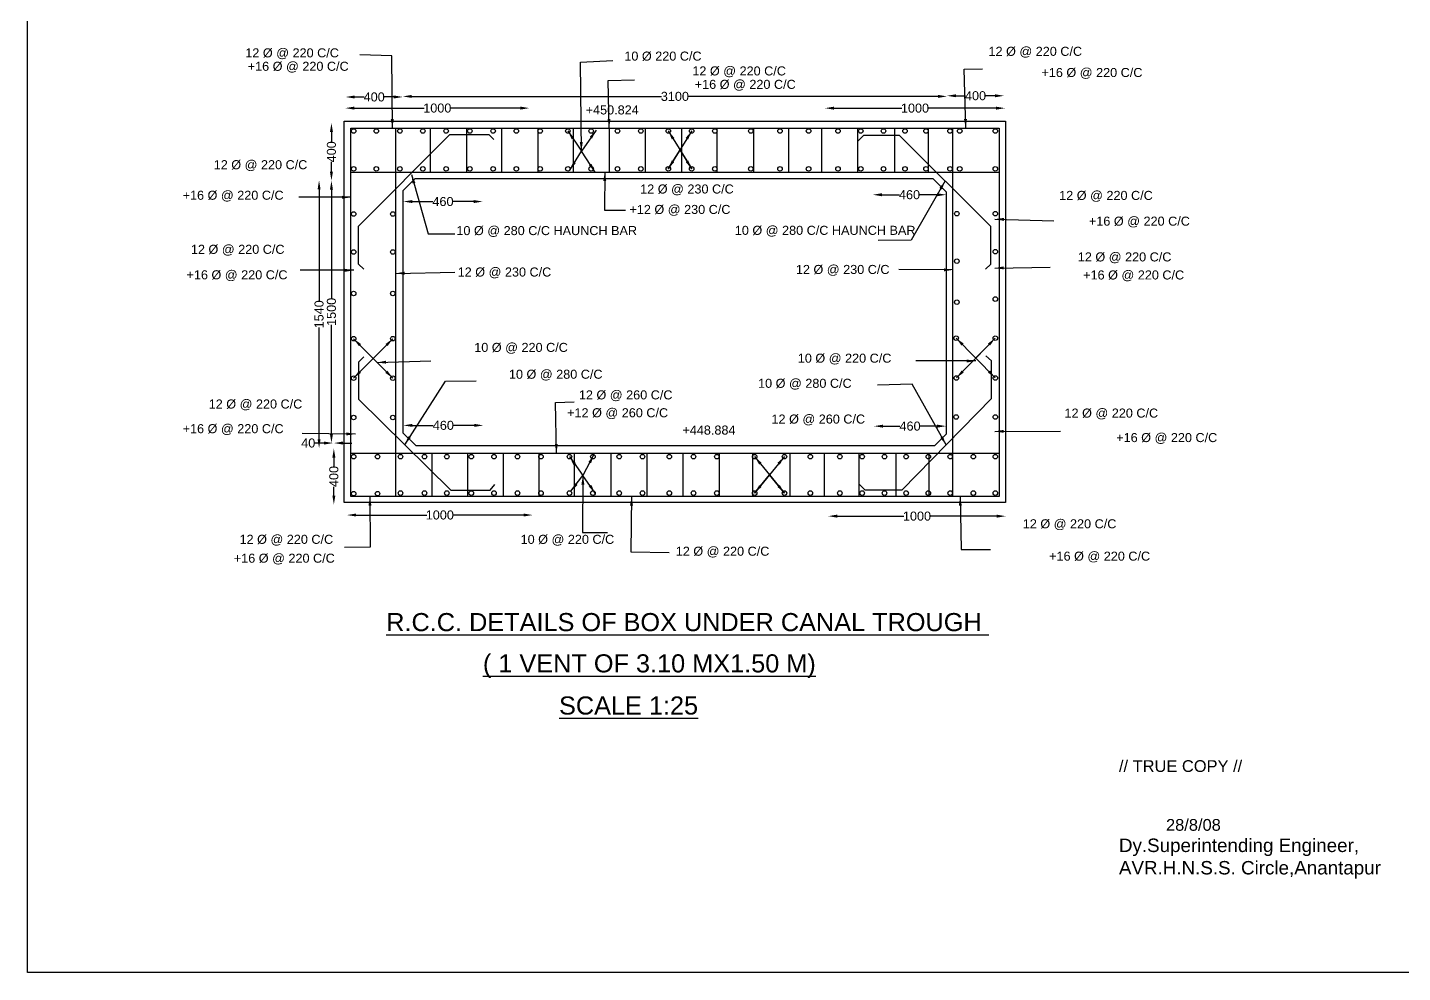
# Model space of a CAD drawing. Header units: millimetres. Extents: x -53262426 to -53247681, y 22133618 to 22144031.
# Drawn here: x -53262426 to -53254828, y 22133618 to 22138842 of the extents above; entities that cross this region are included whole.
import ezdxf

# ---------------------------------------------------------------- set-up
doc = ezdxf.new("R2010")
doc.units = ezdxf.units.MM
doc.header["$MEASUREMENT"] = 0
for name, color, linetype in [('DIMENSION', 7, 'Continuous'), ('DIMENSIONS', 7, 'Continuous'), ('DRAWING', 2, 'Continuous'), ('TEXT', 7, 'Continuous')]:
    doc.layers.add(name, color=color, linetype=linetype)
doc.styles.get("Standard").update_dxf_attribs({"font": 'arial.ttf', "height": 50})
doc.dimstyles.get("Standard").update_dxf_attribs({"dimtxt": 50, "dimasz": 50, "dimexe": 0.18, "dimexo": 0.0625, "dimgap": 0.09, "dimtad": 0, "dimdec": 0, "dimzin": 0, "dimdsep": 46, "dimtxsty": 'Standard', "dimcen": 0.09, "dimse1": 1, "dimse2": 1, "dimadec": 0, "dimazin": 0, "dimtfac": 1, "dimtdec": 0, "dimtofl": 0, "dimtmove": 0, "dimatfit": 3, "dimfxl": 1, "dimtolj": 1, "dimtzin": 0, "dimarcsym": 0})

# ---------------------------------------------------------------- blocks, each defined once
blk = doc.blocks.new('*D70')
at = {"layer": 'Defpoints', "color": 0}
for p in [(-53260668.2, 22138457.4), (-53260668.2, 22138457.4), (-53260352.6, 22138456.3)]:
    blk.add_point(p, dxfattribs=at)
at = {"layer": 'DIMENSION', "color": 0, "lineweight": -2}
for p, q in [((-53260618.2, 22138457.4), (-53260566.6, 22138457.4)), ((-53260402.6, 22138457.4), (-53260454.1, 22138457.4))]:
    blk.add_line(p, q, dxfattribs=at)
at = {"layer": 'DIMENSION', "color": 0}
for points in [[(-53260618.2, 22138465.8), (-53260618.2, 22138449.1), (-53260668.2, 22138457.4)], [(-53260402.6, 22138465.8), (-53260402.6, 22138449.1), (-53260352.6, 22138457.4)]]:
    blk.add_solid(points, dxfattribs=at)
at = {"layer": 'DIMENSION', "color": 0, "insert": (-53260510.4, 22138457.4), "char_height": 50, "attachment_point": 5}
blk.add_mtext('\\A1;400', dxfattribs=at)
blk = doc.blocks.new('*D71')
at = {"layer": 'Defpoints', "color": 0}
for p in [(-53260746.8, 22138313.9), (-53260744.6, 22138313.9), (-53260741.2, 22137994.8)]:
    blk.add_point(p, dxfattribs=at)
at = {"layer": 'DIMENSION', "color": 0, "lineweight": -2}
for p, q in [((-53260746.8, 22138263.9), (-53260746.8, 22138210.6)), ((-53260746.8, 22138044.8), (-53260746.8, 22138098.1))]:
    blk.add_line(p, q, dxfattribs=at)
at = {"layer": 'DIMENSION', "color": 0}
for points in [[(-53260755.1, 22138263.9), (-53260738.5, 22138263.9), (-53260746.8, 22138313.9)], [(-53260755.1, 22138044.8), (-53260738.5, 22138044.8), (-53260746.8, 22137994.8)]]:
    blk.add_solid(points, dxfattribs=at)
at = {"layer": 'DIMENSION', "color": 0, "insert": (-53260746.8, 22138154.4), "char_height": 50, "attachment_point": 5, "rotation": 90}
blk.add_mtext('\\A1;400', dxfattribs=at)
blk = doc.blocks.new('*D72')
at = {"layer": 'Defpoints', "color": 0}
for p in [(-53260670, 22138385.2), (-53259653.6, 22138396), (-53259653.6, 22138390.6)]:
    blk.add_point(p, dxfattribs=at)
at = {"layer": 'DIMENSION', "color": 0, "lineweight": -2}
for p, q in [((-53260620, 22138396), (-53260234.1, 22138396)), ((-53259703.6, 22138396), (-53260089.5, 22138396))]:
    blk.add_line(p, q, dxfattribs=at)
at = {"layer": 'DIMENSION', "color": 0}
for points in [[(-53260620, 22138404.3), (-53260620, 22138387.6), (-53260670, 22138396)], [(-53259703.6, 22138404.3), (-53259703.6, 22138387.6), (-53259653.6, 22138396)]]:
    blk.add_solid(points, dxfattribs=at)
at = {"layer": 'DIMENSION', "color": 0, "insert": (-53260161.8, 22138396), "char_height": 50, "attachment_point": 5}
blk.add_mtext('\\A1;1000', dxfattribs=at)
blk = doc.blocks.new('*D73')
at = {"layer": 'Defpoints', "color": 0}
for p in [(-53260352.6, 22138457.4), (-53257344.8, 22138466), (-53257344.8, 22138460.6)]:
    blk.add_point(p, dxfattribs=at)
at = {"layer": 'DIMENSION', "color": 0, "lineweight": -2}
for p, q in [((-53260302.6, 22138460.6), (-53258923.3, 22138460.6)), ((-53257394.8, 22138460.6), (-53258774.1, 22138460.6))]:
    blk.add_line(p, q, dxfattribs=at)
at = {"layer": 'DIMENSION', "color": 0}
for points in [[(-53260302.6, 22138468.9), (-53260302.6, 22138452.3), (-53260352.6, 22138460.6)], [(-53257394.8, 22138468.9), (-53257394.8, 22138452.3), (-53257344.8, 22138460.6)]]:
    blk.add_solid(points, dxfattribs=at)
at = {"layer": 'DIMENSION', "color": 0, "insert": (-53258848.7, 22138460.6), "char_height": 50, "attachment_point": 5}
blk.add_mtext('\\A1;3100', dxfattribs=at)
blk = doc.blocks.new('*D74')
at = {"layer": 'Defpoints', "color": 0}
for p in [(-53257344.8, 22138460.6), (-53257029.8, 22138464.2), (-53257029.8, 22138460.6)]:
    blk.add_point(p, dxfattribs=at)
at = {"layer": 'DIMENSION', "color": 0, "lineweight": -2}
for p, q in [((-53257294.8, 22138464.2), (-53257243.5, 22138464.2)), ((-53257079.8, 22138464.2), (-53257131, 22138464.2))]:
    blk.add_line(p, q, dxfattribs=at)
at = {"layer": 'DIMENSION', "color": 0}
for points in [[(-53257294.8, 22138472.5), (-53257294.8, 22138455.9), (-53257344.8, 22138464.2)], [(-53257079.8, 22138472.5), (-53257079.8, 22138455.9), (-53257029.8, 22138464.2)]]:
    blk.add_solid(points, dxfattribs=at)
at = {"layer": 'DIMENSION', "color": 0, "insert": (-53257187.3, 22138464.2), "char_height": 50, "attachment_point": 5}
blk.add_mtext('\\A1;400', dxfattribs=at)
blk = doc.blocks.new('*D75')
at = {"layer": 'Defpoints', "color": 0}
for p in [(-53258019.2, 22138395.6), (-53258019.2, 22138394.3), (-53257024.4, 22138399.6)]:
    blk.add_point(p, dxfattribs=at)
at = {"layer": 'DIMENSION', "color": 0, "lineweight": -2}
for p, q in [((-53257969.2, 22138395.6), (-53257594.1, 22138395.6)), ((-53257074.4, 22138395.6), (-53257449.5, 22138395.6))]:
    blk.add_line(p, q, dxfattribs=at)
at = {"layer": 'DIMENSION', "color": 0}
for points in [[(-53257969.2, 22138404), (-53257969.2, 22138387.3), (-53258019.2, 22138395.6)], [(-53257074.4, 22138404), (-53257074.4, 22138387.3), (-53257024.4, 22138395.6)]]:
    blk.add_solid(points, dxfattribs=at)
at = {"layer": 'DIMENSION', "color": 0, "insert": (-53257521.8, 22138395.6), "char_height": 50, "attachment_point": 5}
blk.add_mtext('\\A1;1000', dxfattribs=at)
blk = doc.blocks.new('*D76')
at = {"layer": 'Defpoints', "color": 0}
for p in [(-53257349.8, 22137917), (-53257754.2, 22137888.6), (-53257349.8, 22137888.6)]:
    blk.add_point(p, dxfattribs=at)
at = {"layer": 'DIMENSION', "color": 0, "lineweight": -2}
for p, q in [((-53257704.2, 22137917), (-53257608.3, 22137917)), ((-53257399.8, 22137917), (-53257495.8, 22137917))]:
    blk.add_line(p, q, dxfattribs=at)
at = {"layer": 'DIMENSION', "color": 0}
for points in [[(-53257704.2, 22137925.4), (-53257704.2, 22137908.7), (-53257754.2, 22137917)], [(-53257399.8, 22137925.4), (-53257399.8, 22137908.7), (-53257349.8, 22137917)]]:
    blk.add_solid(points, dxfattribs=at)
at = {"layer": 'DIMENSION', "color": 0, "insert": (-53257552, 22137917), "char_height": 50, "attachment_point": 5}
blk.add_mtext('\\A1;460', dxfattribs=at)
blk = doc.blocks.new('*D77')
at = {"layer": 'Defpoints', "color": 0}
for p in [(-53257748.3, 22136637.4), (-53257349.8, 22136637.9), (-53257349.8, 22136637.4)]:
    blk.add_point(p, dxfattribs=at)
at = {"layer": 'DIMENSION', "color": 0, "lineweight": -2}
for p, q in [((-53257698.3, 22136637.9), (-53257605.3, 22136637.9)), ((-53257399.8, 22136637.9), (-53257492.8, 22136637.9))]:
    blk.add_line(p, q, dxfattribs=at)
at = {"layer": 'DIMENSION', "color": 0}
for points in [[(-53257698.3, 22136646.2), (-53257698.3, 22136629.5), (-53257748.3, 22136637.9)], [(-53257399.8, 22136646.2), (-53257399.8, 22136629.5), (-53257349.8, 22136637.9)]]:
    blk.add_solid(points, dxfattribs=at)
at = {"layer": 'DIMENSION', "color": 0, "insert": (-53257549.1, 22136637.9), "char_height": 50, "attachment_point": 5}
blk.add_mtext('\\A1;460', dxfattribs=at)
blk = doc.blocks.new('*D78')
at = {"layer": 'Defpoints', "color": 0}
for p in [(-53258001.3, 22136140.3), (-53257020.4, 22136140.3), (-53257020.4, 22136140.3)]:
    blk.add_point(p, dxfattribs=at)
at = {"layer": 'DIMENSION', "color": 0, "lineweight": -2}
for p, q in [((-53257951.3, 22136140.3), (-53257583.1, 22136140.3)), ((-53257070.4, 22136140.3), (-53257438.5, 22136140.3))]:
    blk.add_line(p, q, dxfattribs=at)
at = {"layer": 'DIMENSION', "color": 0}
for points in [[(-53257951.3, 22136148.7), (-53257951.3, 22136132), (-53258001.3, 22136140.3)], [(-53257070.4, 22136148.7), (-53257070.4, 22136132), (-53257020.4, 22136140.3)]]:
    blk.add_solid(points, dxfattribs=at)
at = {"layer": 'DIMENSION', "color": 0, "insert": (-53257510.8, 22136140.3), "char_height": 50, "attachment_point": 5}
blk.add_mtext('\\A1;1000', dxfattribs=at)
blk = doc.blocks.new('*D79')
at = {"layer": 'Defpoints', "color": 0}
for p in [(-53260349.7, 22136636.7), (-53259907, 22136642.1), (-53259907, 22136638.5)]:
    blk.add_point(p, dxfattribs=at)
at = {"layer": 'DIMENSION', "color": 0, "lineweight": -2}
for p, q in [((-53260299.7, 22136642.1), (-53260184.6, 22136642.1)), ((-53259957, 22136642.1), (-53260072.1, 22136642.1))]:
    blk.add_line(p, q, dxfattribs=at)
at = {"layer": 'DIMENSION', "color": 0}
for points in [[(-53260299.7, 22136650.5), (-53260299.7, 22136633.8), (-53260349.7, 22136642.1)], [(-53259957, 22136650.5), (-53259957, 22136633.8), (-53259907, 22136642.1)]]:
    blk.add_solid(points, dxfattribs=at)
at = {"layer": 'DIMENSION', "color": 0, "insert": (-53260128.3, 22136642.1), "char_height": 50, "attachment_point": 5}
blk.add_mtext('\\A1;460', dxfattribs=at)
blk = doc.blocks.new('*D80')
at = {"layer": 'Defpoints', "color": 0}
for p in [(-53260733.3, 22136514.5), (-53260733.3, 22136204.4), (-53260733.3, 22136204.4)]:
    blk.add_point(p, dxfattribs=at)
at = {"layer": 'DIMENSION', "color": 0, "lineweight": -2}
for p, q in [((-53260733.3, 22136464.5), (-53260733.3, 22136415.7)), ((-53260733.3, 22136254.4), (-53260733.3, 22136303.2))]:
    blk.add_line(p, q, dxfattribs=at)
at = {"layer": 'DIMENSION', "color": 0}
for points in [[(-53260741.7, 22136464.5), (-53260725, 22136464.5), (-53260733.3, 22136514.5)], [(-53260741.7, 22136254.4), (-53260725, 22136254.4), (-53260733.3, 22136204.4)]]:
    blk.add_solid(points, dxfattribs=at)
at = {"layer": 'DIMENSION', "color": 0, "insert": (-53260733.3, 22136359.5), "char_height": 50, "attachment_point": 5, "rotation": 90}
blk.add_mtext('\\A1;400', dxfattribs=at)
blk = doc.blocks.new('*D81')
at = {"layer": 'Defpoints', "color": 0}
for p in [(-53260738.3, 22136544.4), (-53260738.3, 22136544.1), (-53260733.3, 22136514.5)]:
    blk.add_point(p, dxfattribs=at)
at = {"layer": 'DIMENSION', "color": 0, "lineweight": -2}
for p, q in [((-53260788.3, 22136544.4), (-53260838.3, 22136544.4)), ((-53260683.3, 22136544.4), (-53260633.3, 22136544.4))]:
    blk.add_line(p, q, dxfattribs=at)
at = {"layer": 'DIMENSION', "color": 0}
for points in [[(-53260788.3, 22136552.8), (-53260788.3, 22136536.1), (-53260738.3, 22136544.4)], [(-53260683.3, 22136552.8), (-53260683.3, 22136536.1), (-53260733.3, 22136544.4)]]:
    blk.add_solid(points, dxfattribs=at)
at = {"layer": 'DIMENSION', "color": 0, "insert": (-53260875.1, 22136544.4), "char_height": 50, "attachment_point": 5}
blk.add_mtext('\\A1;40', dxfattribs=at)
blk = doc.blocks.new('*D82')
at = {"layer": 'Defpoints', "color": 0}
for p in [(-53260746.8, 22137994.8), (-53260746.8, 22137994.8), (-53260733.3, 22136544.4)]:
    blk.add_point(p, dxfattribs=at)
at = {"layer": 'DIMENSION', "color": 0, "lineweight": -2}
for p, q in [((-53260746.8, 22137944.8), (-53260746.8, 22137342)), ((-53260746.8, 22136594.4), (-53260746.8, 22137197.3))]:
    blk.add_line(p, q, dxfattribs=at)
at = {"layer": 'DIMENSION', "color": 0}
for points in [[(-53260755.1, 22137944.8), (-53260738.5, 22137944.8), (-53260746.8, 22137994.8)], [(-53260755.1, 22136594.4), (-53260738.5, 22136594.4), (-53260746.8, 22136544.4)]]:
    blk.add_solid(points, dxfattribs=at)
at = {"layer": 'DIMENSION', "color": 0, "insert": (-53260746.8, 22137269.6), "char_height": 50, "attachment_point": 5, "rotation": 90}
blk.add_mtext('\\A1;1500', dxfattribs=at)
blk = doc.blocks.new('*D83')
at = {"layer": 'Defpoints', "color": 0}
for p in [(-53260834.6, 22137996.5), (-53260823.1, 22136515.7), (-53260815.1, 22136515.7)]:
    blk.add_point(p, dxfattribs=at)
at = {"layer": 'DIMENSION', "color": 0, "lineweight": -2}
for p, q in [((-53260815.1, 22137946.5), (-53260815.1, 22137328.5)), ((-53260815.1, 22136565.7), (-53260815.1, 22137183.8))]:
    blk.add_line(p, q, dxfattribs=at)
at = {"layer": 'DIMENSION', "color": 0}
for points in [[(-53260823.4, 22137946.5), (-53260806.8, 22137946.5), (-53260815.1, 22137996.5)], [(-53260823.4, 22136565.7), (-53260806.8, 22136565.7), (-53260815.1, 22136515.7)]]:
    blk.add_solid(points, dxfattribs=at)
at = {"layer": 'DIMENSION', "color": 0, "insert": (-53260815.1, 22137256.1), "char_height": 50, "attachment_point": 5, "rotation": 90}
blk.add_mtext('\\A1;1540', dxfattribs=at)
blk = doc.blocks.new('*D84')
at = {"layer": 'Defpoints', "color": 0}
for p in [(-53260349.7, 22137871.1), (-53259910.9, 22137879.3), (-53259910.9, 22137869.5)]:
    blk.add_point(p, dxfattribs=at)
at = {"layer": 'DIMENSION', "color": 0, "lineweight": -2}
for p, q in [((-53260299.7, 22137879.3), (-53260186.6, 22137879.3)), ((-53259960.9, 22137879.3), (-53260074.1, 22137879.3))]:
    blk.add_line(p, q, dxfattribs=at)
at = {"layer": 'DIMENSION', "color": 0}
for points in [[(-53260299.7, 22137887.6), (-53260299.7, 22137871), (-53260349.7, 22137879.3)], [(-53259960.9, 22137887.6), (-53259960.9, 22137871), (-53259910.9, 22137879.3)]]:
    blk.add_solid(points, dxfattribs=at)
at = {"layer": 'DIMENSION', "color": 0, "insert": (-53260130.3, 22137879.3), "char_height": 50, "attachment_point": 5}
blk.add_mtext('\\A1;460', dxfattribs=at)
blk = doc.blocks.new('*D85')
at = {"layer": 'Defpoints', "color": 0}
for p in [(-53260660.5, 22136134.8), (-53259635, 22136146.5), (-53259635, 22136146.5)]:
    blk.add_point(p, dxfattribs=at)
at = {"layer": 'DIMENSION', "color": 0, "lineweight": -2}
for p, q in [((-53260610.5, 22136146.5), (-53260220.1, 22136146.5)), ((-53259685, 22136146.5), (-53260075.4, 22136146.5))]:
    blk.add_line(p, q, dxfattribs=at)
at = {"layer": 'DIMENSION', "color": 0}
for points in [[(-53260610.5, 22136154.8), (-53260610.5, 22136138.2), (-53260660.5, 22136146.5)], [(-53259685, 22136154.8), (-53259685, 22136138.2), (-53259635, 22136146.5)]]:
    blk.add_solid(points, dxfattribs=at)
at = {"layer": 'DIMENSION', "color": 0, "insert": (-53260147.8, 22136146.5), "char_height": 50, "attachment_point": 5}
blk.add_mtext('\\A1;1000', dxfattribs=at)

msp = doc.modelspace()

# ---------------------------------------------------------------- linework, layer by layer
at = {"layer": 'DIMENSION', "color": 0}
msp.add_lwpolyline([(-53247728.9, 22133617.7), (-53262426.5, 22133617.7), (-53262426.5, 22144030.7), (-53247728.9, 22144030.7)], close=True, dxfattribs=at)
at = {"layer": 'DRAWING', "color": 0}
for points in [[(-53260675.8, 22138324.5), (-53257021.1, 22138324.5), (-53257021.1, 22136215.1), (-53260675.8, 22136215.1)], [(-53260639, 22138285.8), (-53257056, 22138285.8), (-53257056, 22136248.1), (-53260639, 22136248.1)]]:
    msp.add_lwpolyline(points, close=True, dxfattribs=at)
for points in [[(-53260391.5, 22136248.1), (-53260391.5, 22138285.8)], [(-53260201.1, 22138285.8), (-53260201.1, 22138042.2)], [(-53259999.9, 22138285.8), (-53259999.9, 22138042.2)], [(-53259806.7, 22138285.8), (-53259806.7, 22138042.2)], [(-53259605.5, 22138285.8), (-53259605.5, 22138042.2)], [(-53259410.7, 22138285.8), (-53259410.7, 22138042.2)], [(-53259211.8, 22138285.8), (-53259211.8, 22138042.2)], [(-53259012.9, 22138285.8), (-53259012.9, 22138042.2)], [(-53258812.9, 22138285.8), (-53258812.9, 22138042.2)], [(-53258617, 22138285.8), (-53258617, 22138042.2)], [(-53258414.6, 22138285.8), (-53258414.6, 22138042.2)], [(-53258221.5, 22138285.8), (-53258221.5, 22138042.2)], [(-53258038.7, 22138285.8), (-53258038.7, 22138042.2)], [(-53257840.4, 22138285.8), (-53257840.4, 22138042.2)], [(-53257634.6, 22138285.8), (-53257634.6, 22138042.2)], [(-53257448.3, 22138285.8), (-53257448.3, 22138042.2)], [(-53257312.2, 22136248.1), (-53257312.2, 22138285.8)], [(-53260566.9, 22137504.9), (-53260596.4, 22137533.1), (-53260596.4, 22137743.4), (-53260092.9, 22138250.5), (-53259877.3, 22138250.5), (-53259850.1, 22138223.3)], [(-53257131.7, 22137505.6), (-53257103, 22137534), (-53257103, 22137742), (-53257607.3, 22138244.9), (-53257806.9, 22138244.9), (-53257840.2, 22138210.8)], [(-53260639, 22138042.2), (-53257056, 22138042.2)], [(-53260284.2, 22138006.4), (-53257422.3, 22138006.4), (-53257349.8, 22137934), (-53257349.8, 22136594.3), (-53257414, 22136529.4), (-53260278.3, 22136529.4), (-53260349.7, 22136598.7), (-53260349.7, 22137940.8), (-53260284.2, 22138006.4)], [(-53260567.8, 22137021.8), (-53260596.7, 22136992.3), (-53260596.7, 22136786.2), (-53260087.3, 22136284.4), (-53259869.6, 22136284.4), (-53259843.1, 22136315.7)], [(-53257831.5, 22136318.7), (-53257798.8, 22136285.2), (-53257592.5, 22136285.2), (-53257099.4, 22136791), (-53257099.4, 22136999.7), (-53257130.2, 22137025.7)], [(-53260639, 22136488.4), (-53257056, 22136488.4)], [(-53260191.6, 22136488.4), (-53260191.6, 22136248.1)], [(-53259995.5, 22136488.4), (-53259995.5, 22136248.1)], [(-53259797.1, 22136488.4), (-53259797.1, 22136248.1)], [(-53259601, 22136488.4), (-53259601, 22136248.1)], [(-53259404.9, 22136488.4), (-53259404.9, 22136248.1)], [(-53259202.7, 22136488.4), (-53259202.7, 22136248.1)], [(-53259004.3, 22136488.4), (-53259004.3, 22136248.1)], [(-53258804.7, 22136488.4), (-53258804.7, 22136248.1)], [(-53258604, 22136488.4), (-53258604, 22136248.1)], [(-53258420.2, 22136488.4), (-53258420.2, 22136248.1)], [(-53258213.8, 22136488.4), (-53258213.8, 22136248.1)], [(-53258022.9, 22136488.4), (-53258022.9, 22136248.1)], [(-53257832.6, 22136488.4), (-53257832.6, 22136248.1)], [(-53257627.3, 22136488.4), (-53257627.3, 22136248.1)], [(-53257445.7, 22136488.4), (-53257445.7, 22136248.1)]]:
    msp.add_lwpolyline(points, dxfattribs=at)
for centre in [(-53260624.1, 22138269.7), (-53260499, 22138269.7), (-53260368.4, 22138269.7), (-53260241.7, 22138269.7), (-53260113, 22138269.7), (-53259982.1, 22138269.7), (-53259853.4, 22138269.7), (-53259724.8, 22138269.7), (-53259593.3, 22138269.7), (-53259439.9, 22138269.7), (-53259311.3, 22138269.7), (-53259165.7, 22138269.7), (-53259036.8, 22138269.7), (-53258885, 22138269.7), (-53258755.9, 22138269.7), (-53258627.7, 22138269.7), (-53258429, 22138269.7), (-53258267.8, 22138269.7), (-53258109.8, 22138269.7), (-53257947.6, 22138269.7), (-53257821.4, 22138269.7), (-53257695.6, 22138269.7), (-53257577.1, 22138269.7), (-53257460.6, 22138269.7), (-53257328.6, 22138269.7), (-53257274.5, 22138269.7), (-53257078, 22138269.7), (-53260624.2, 22138059.9), (-53260499, 22138059.9), (-53260368.4, 22138059.9), (-53260241.7, 22138059.9), (-53260113, 22138059.9), (-53259982.1, 22138059.9), (-53259853.4, 22138059.9), (-53259724.8, 22138059.9), (-53259593.3, 22138059.9), (-53259439.9, 22138059.9), (-53259311.3, 22138059.9), (-53259165.7, 22138059.9), (-53259036.8, 22138059.9), (-53258885, 22138059.9), (-53258755.9, 22138059.9), (-53258627.7, 22138059.9), (-53258429, 22138059.9), (-53258267.8, 22138059.9), (-53258109.8, 22138059.9), (-53257947.6, 22138059.9), (-53257821.4, 22138059.9), (-53257695.6, 22138059.9), (-53257577.1, 22138059.9), (-53257460.6, 22138059.9), (-53257328.6, 22138059.9), (-53257274.5, 22138059.9), (-53257078, 22138059.9), (-53260624.2, 22137810.3), (-53260407.4, 22137810.3), (-53257290.5, 22137812.5), (-53257078, 22137812.5), (-53260624.2, 22137600.8), (-53260407.4, 22137600.8), (-53257078, 22137602.2), (-53257290.5, 22137549.7), (-53260624.2, 22137371.4), (-53260407.4, 22137371.4), (-53257290.5, 22137323.1), (-53257078, 22137340.3), (-53260624.2, 22137121.3), (-53260407.4, 22137121.3), (-53257294, 22137124.5), (-53257078, 22137124.5), (-53260624.2, 22136903), (-53260407.4, 22136903), (-53257293.2, 22136904.2), (-53257078, 22136904.2), (-53260624.2, 22136685.4), (-53260407.4, 22136685.4), (-53257294.2, 22136688.5), (-53257078, 22136688.5), (-53260624.2, 22136469.1), (-53260491.9, 22136469.1), (-53260365, 22136469.3), (-53260232.7, 22136469.3), (-53260109.1, 22136469.3), (-53259974.1, 22136469.3), (-53259848.3, 22136469.3), (-53259718.5, 22136469.3), (-53259588.4, 22136469.3), (-53259431.4, 22136469.3), (-53259301.7, 22136469.3), (-53259156.3, 22136469.3), (-53259027.6, 22136469.3), (-53258879.7, 22136469.3), (-53258746, 22136469.3), (-53258617.1, 22136469.3), (-53258408.1, 22136469.3), (-53258243.3, 22136469.3), (-53258100.4, 22136469.3), (-53257936.9, 22136469.3), (-53257813.6, 22136469.3), (-53257690.3, 22136469.3), (-53257570.9, 22136469.3), (-53257447.7, 22136469.3), (-53257327, 22136469.3), (-53257199.7, 22136469.3), (-53257078, 22136469.3), (-53260624.2, 22136264.5), (-53260491.9, 22136264.5), (-53260365, 22136267.9), (-53260232.7, 22136267.9), (-53260109.1, 22136267.9), (-53259974.1, 22136267.9), (-53259848.3, 22136267.9), (-53259718.5, 22136267.9), (-53259588.4, 22136267.9), (-53259431.4, 22136267.9), (-53259301.7, 22136267.9), (-53259156.3, 22136267.9), (-53259027.6, 22136267.9), (-53258879.7, 22136267.9), (-53258746, 22136267.9), (-53258617.1, 22136267.9), (-53258408.1, 22136267.9), (-53258243.3, 22136267.9), (-53258100.4, 22136267.9), (-53257936.9, 22136267.9), (-53257813.6, 22136267.9), (-53257690.3, 22136267.9), (-53257570.9, 22136267.9), (-53257447.7, 22136267.9), (-53257327, 22136267.9), (-53257199.7, 22136267.9), (-53257078, 22136267.9)]:
    msp.add_circle(centre, 12.5, dxfattribs=at)

# ---------------------------------------------------------------- texts
at = {"layer": 'DIMENSIONS', "color": 0, "insert": (-53256394.6, 22134791.3), "char_height": 65, "width": 1467.044, "attachment_point": 1}
msp.add_mtext('// TRUE COPY //\\P\\P^I^I^I^I^I^I^I^I^I28/8/08\\P{\\H1.1429x;Dy.Superintending Engineer,\\PAVR.H.N.S.S. Circle,Anantapur }', dxfattribs=at)
at = {"layer": 'TEXT', "color": 0}
for s, height, p in [('12 Ø @ 220 C/C', 50, (-53257115.6, 22138684.8)), ('12 Ø @ 220 C/C', 50, (-53261222.8, 22138676.3)), ('10 Ø 220 C/C', 50, (-53259128.1, 22138658.4)), ('+16 Ø @ 220 C/C', 50, (-53261209.4, 22138602.1)), ('12 Ø @ 220 C/C', 50, (-53258752.3, 22138576.5)), ('+16 Ø @ 220 C/C', 50, (-53256822.9, 22138567.7)), ('+16 Ø @ 220 C/C', 50, (-53258739, 22138502.2)), ('+450.824', 50, (-53259341.7, 22138360.9)), ('12 Ø @ 220 C/C', 50, (-53261397.3, 22138058.1)), ('12 Ø @ 230 C/C', 50, (-53259040.6, 22137923.8)), ('+16 Ø @ 220 C/C', 50, (-53261569.2, 22137889.3)), ('12 Ø @ 220 C/C', 50, (-53256724.9, 22137888.3)), ('+12 Ø @ 230 C/C', 50, (-53259099.7, 22137810.8)), ('10 Ø @ 280 C/C HAUNCH BAR', 50, (-53260056.2, 22137693.9)), ('10 Ø @ 280 C/C HAUNCH BAR', 50, (-53258517.5, 22137695.3)), ('+16 Ø @ 220 C/C', 50, (-53256560.6, 22137746.1)), ('12 Ø @ 220 C/C', 50, (-53261523.3, 22137590.3)), ('12 Ø @ 220 C/C', 50, (-53256621.9, 22137548.3)), ('12 Ø @ 230 C/C', 50, (-53258179.9, 22137479)), ('+16 Ø @ 220 C/C', 50, (-53261547.6, 22137449.5)), ('12 Ø @ 230 C/C', 50, (-53260049.1, 22137464.9)), ('+16 Ø @ 220 C/C', 50, (-53256592.4, 22137448.6)), ('10 Ø @ 220 C/C', 50, (-53259957.5, 22137048.1)), ('10 Ø @ 220 C/C', 50, (-53258169.4, 22136988.6)), ('10 Ø @ 280 C/C', 50, (-53259765.8, 22136899.9)), ('12 Ø @ 260 C/C', 50, (-53259379.2, 22136785.7)), ('10 Ø @ 280 C/C', 50, (-53258389, 22136849.7)), ('12 Ø @ 220 C/C', 50, (-53261425, 22136735.3)), ('+12 Ø @ 260 C/C', 50, (-53259444.2, 22136686.9)), ('12 Ø @ 260 C/C', 50, (-53258314.8, 22136652.1)), ('12 Ø @ 220 C/C', 50, (-53256695.4, 22136685.1)), ('+16 Ø @ 220 C/C', 50, (-53261569.1, 22136598.9)), ('+448.884', 50, (-53258807.1, 22136591.2)), ('+16 Ø @ 220 C/C', 50, (-53256409.5, 22136549.7)), ('12 Ø @ 220 C/C', 50, (-53256926.1, 22136073.1)), ('12 Ø @ 220 C/C', 50, (-53261254.6, 22135987.3)), ('10 Ø @ 220 C/C', 50, (-53259701.3, 22135987.1)), ('+16 Ø @ 220 C/C', 50, (-53261286.3, 22135882.9)), ('12 Ø @ 220 C/C', 50, (-53258843.9, 22135921.5)), ('+16 Ø @ 220 C/C', 50, (-53256780.4, 22135894.3)), ('%%UR.C.C. DETAILS OF BOX UNDER CANAL TROUGH ', 100, (-53260444, 22135504.7)), ('%%U( 1 VENT OF 3.10 MX1.50 M)', 100, (-53259909.7, 22135276.6)), ('%%USCALE 1:25', 100, (-53259489.1, 22135043.7))]:
    msp.add_text(s, height=height, dxfattribs=at).set_placement(p)

# ---------------------------------------------------------------- dimensions: what is measured, and where the dimension line sits
at = {"layer": 'DIMENSION', "color": 0}
for base, p1, p2, text, picture, middle in [((-53260668.2, 22138457.4), (-53260352.6, 22138456.3), (-53260668.2, 22138457.4), '400', '*D70', (-53260510.4, 22138457.4)), ((-53257344.8, 22138460.6), (-53260352.6, 22138457.4), (-53257344.8, 22138466), '3100', '*D73', (-53258848.7, 22138460.6)), ((-53257029.8, 22138464.2), (-53257344.8, 22138460.6), (-53257029.8, 22138460.6), '400', '*D74', (-53257187.3, 22138464.2)), ((-53259653.6, 22138396), (-53260670, 22138385.2), (-53259653.6, 22138390.6), '1000', '*D72', (-53260161.8, 22138396)), ((-53258019.2, 22138395.6), (-53257024.4, 22138399.6), (-53258019.2, 22138394.3), '1000', '*D75', (-53257521.8, 22138395.6)), ((-53259910.9, 22137879.3), (-53260349.7, 22137871.1), (-53259910.9, 22137869.5), '460', '*D84', (-53260130.3, 22137879.3)), ((-53257349.8, 22137917), (-53257754.2, 22137888.6), (-53257349.8, 22137888.6), '460', '*D76', (-53257552, 22137917)), ((-53259907, 22136642.1), (-53260349.7, 22136636.7), (-53259907, 22136638.5), '460', '*D79', (-53260128.3, 22136642.1)), ((-53257349.8, 22136637.9), (-53257748.3, 22136637.4), (-53257349.8, 22136637.4), '460', '*D77', (-53257549.1, 22136637.9)), ((-53260738.3, 22136544.4), (-53260733.3, 22136514.5), (-53260738.3, 22136544.1), '40', '*D81', (-53260875.1, 22136544.4)), ((-53259635, 22136146.5), (-53260660.5, 22136134.8), (-53259635, 22136146.5), '1000', '*D85', (-53260147.8, 22136146.5)), ((-53257020.4, 22136140.3), (-53258001.3, 22136140.3), (-53257020.4, 22136140.3), '1000', '*D78', (-53257510.8, 22136140.3))]:
    dim = msp.add_linear_dim(base=base, p1=p1, p2=p2, text=text, dimstyle='Standard', dxfattribs=at)
    dim.commit()
    dim.dimension.update_dxf_attribs({"geometry": picture, "text_midpoint": middle})
for base, p1, p2, text, picture, middle in [((-53260746.8, 22138313.9), (-53260741.2, 22137994.8), (-53260744.6, 22138313.9), '400', '*D71', (-53260746.8, 22138154.4)), ((-53260815.1, 22136515.7), (-53260834.6, 22137996.5), (-53260823.1, 22136515.7), '1540', '*D83', (-53260815.1, 22137256.1)), ((-53260746.8, 22137994.8), (-53260733.3, 22136544.4), (-53260746.8, 22137994.8), '1500', '*D82', (-53260746.8, 22137269.6)), ((-53260733.3, 22136204.4), (-53260733.3, 22136514.5), (-53260733.3, 22136204.4), '400', '*D80', (-53260733.3, 22136359.5))]:
    dim = msp.add_linear_dim(base=base, p1=p1, p2=p2, angle=90, text=text, dimstyle='Standard', dxfattribs=at)
    dim.commit()
    dim.dimension.update_dxf_attribs({"geometry": picture, "text_midpoint": middle})

# ---------------------------------------------------------------- leaders
for points in [[(-53260410, 22138285.8), (-53260413.8, 22138684.9), (-53260590.3, 22138689.9)], [(-53259365.6, 22138158), (-53259370.5, 22138650.7), (-53259191.2, 22138658.6)], [(-53257241.5, 22138285.8), (-53257250.1, 22138610.9), (-53257149.1, 22138613.2)], [(-53259211.8, 22138285.8), (-53259216.6, 22138547.7), (-53259072.1, 22138552.4)], [(-53259439.9, 22138269.7), (-53259365.6, 22138158)], [(-53259284.2, 22138274), (-53259365.6, 22138158)], [(-53259429.2, 22138053.4), (-53259365.6, 22138158)], [(-53259289.2, 22138042.2), (-53259365.6, 22138158)], [(-53260304, 22138028.8), (-53260211.9, 22137701.8), (-53260064.4, 22137701.8)], [(-53259236, 22138042.2), (-53259237.7, 22137831.8), (-53259121.8, 22137830.9)], [(-53257355.1, 22137993.4), (-53257542.9, 22137665.1), (-53257724.9, 22137664)], [(-53260639, 22137903), (-53260927.4, 22137904)], [(-53257079.7, 22137782.3), (-53256754.5, 22137772.4)], [(-53257081.1, 22137511.7), (-53256774.5, 22137517.4)], [(-53260622.8, 22137499.4), (-53260919.1, 22137499.4)], [(-53260391.5, 22137482.4), (-53260065, 22137488.3)], [(-53257312.2, 22137501.7), (-53257610.3, 22137503.1)], [(-53260494.9, 22136989.9), (-53260196.8, 22136999.7)], [(-53257185.7, 22136998), (-53257517.2, 22136998.7)], [(-53260342, 22136535.3), (-53260115.6, 22136886.4), (-53259947.2, 22136888.5)], [(-53257350.1, 22136533.8), (-53257537.5, 22136869.4), (-53257728.3, 22136864.3)], [(-53259503.1, 22136488.4), (-53259508.1, 22136769.3), (-53259406, 22136771.8)], [(-53257080.9, 22136609), (-53256718.4, 22136610.3)], [(-53260614.3, 22136594.3), (-53260907.9, 22136597.2)], [(-53259431.4, 22136469.3), (-53259357, 22136364.7)], [(-53259295.8, 22136480.3), (-53259357, 22136364.7)], [(-53259423.8, 22136277.8), (-53259357, 22136364.7)], [(-53259357, 22136364.7), (-53259358.6, 22136049.4), (-53259221.4, 22136049.3)], [(-53259289.2, 22136267.9), (-53259357, 22136364.7)], [(-53260534.2, 22136248.1), (-53260532.4, 22135968.8), (-53260675.5, 22135966.7)], [(-53259087.9, 22136248.1), (-53259091.6, 22135942.3), (-53258880.5, 22135938.7)], [(-53257272.5, 22136248.1), (-53257266.1, 22135955.2), (-53257105.4, 22135955.4)]]:
    msp.add_leader(points, dimstyle='Standard', override={"dimgap": 0.09, "dimtad": 0}, dxfattribs=at)
at = {"layer": 'DRAWING', "color": 0}
for points in [[(-53258755.9, 22138269.7), (-53258885, 22138059.9)], [(-53258885, 22138269.7), (-53258755.9, 22138059.9)], [(-53258885, 22138059.9), (-53258820.4, 22138164.8)], [(-53258755.9, 22138059.9), (-53258820.4, 22138164.8)], [(-53260624.2, 22136903), (-53260407.4, 22137121.3)], [(-53260624.2, 22137121.3), (-53260407.4, 22136903)], [(-53260407.4, 22137121.3), (-53260515.8, 22137012.2)], [(-53257294, 22137124.5), (-53257078, 22136904.2)], [(-53257293.2, 22136904.2), (-53257078, 22137124.5)], [(-53257078, 22137124.5), (-53257185.6, 22137014.3)], [(-53260407.4, 22136903), (-53260516.5, 22137011.4)], [(-53257078, 22136904.2), (-53257185.8, 22137014.1)], [(-53258243.3, 22136469.3), (-53258408.1, 22136267.9)], [(-53258408.1, 22136469.3), (-53258243.3, 22136267.9)], [(-53258408.1, 22136267.9), (-53258325.7, 22136368.6)], [(-53258243.3, 22136267.9), (-53258325.7, 22136368.6)]]:
    msp.add_leader(points, dimstyle='Standard', override={"dimgap": 0.09, "dimtad": 0}, dxfattribs=at)

doc.saveas('drawing.dxf')
